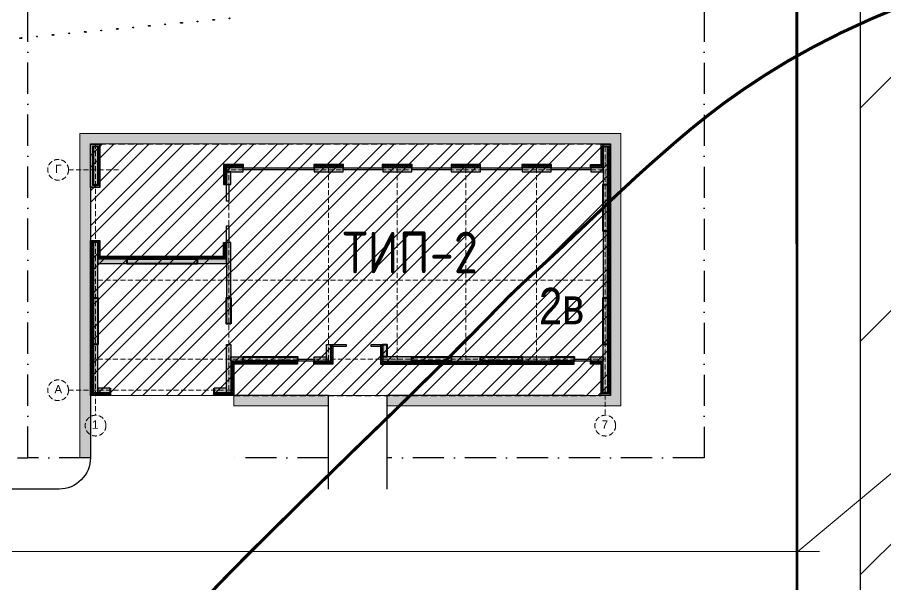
# Model space of a CAD drawing. Header units: millimetres. Extents: x 1353783 to 6492029790, y -7276956 to -512500.
# Drawn here: x 9990460 to 9998808, y -2834021 to -2828566 of the extents above; entities that cross this region are included whole.
import ezdxf
from ezdxf.enums import TextEntityAlignment as Align

# ---------------------------------------------------------------- set-up
doc = ezdxf.new("R2010")
doc.units = ezdxf.units.MM
for name, pattern in [('( Dashed )', [0.75, 0.5, -0.25]), ('482 Границы районов', [5, 3, -1, 0, -1]), ('ACAD_ISO10W100', [18, 12, -3, 0, -3]), ('CONTI', [0]), ('осевая', [50.8, 31.75, -6.35, 6.35, -6.35])]:
    doc.linetypes.add(name, pattern=pattern)
doc.layers.get('0').update_dxf_attribs({"lineweight": 5})
doc.layers.get('Defpoints').update_dxf_attribs({"color": 255})
for name, color, linetype, lineweight in [('!A-0', 7, 'Continuous', 0), ('!A-DIAFRAGM типовой', 142, 'Continuous', 0), ('7земля', 7, 'Continuous', 30), ('DIAFRAGM', 46, 'Continuous', 30), ('G-ANNO-SCHD', 231, 'Continuous', 9), ('Hatch', 254, 'Continuous', 5), ('INSULATION', 81, 'Continuous', 5), ('Room_name', 250, 'Continuous', 20), ('Room_number', 250, 'Continuous', 13), ('ГП-Граница учасика ИЖС', 3, 'Continuous', 5), ('ГП-Тратуар', 3, 'Continuous', 5), ('ГР.УЧ', 12, 'ограждение1', 40), ('оси', 231, 'осевая', 9)]:
    doc.layers.add(name, color=color, linetype=linetype, lineweight=lineweight)
doc.layers.add('AREA', color=1, linetype='Continuous', lineweight=15, plot=False)
for name, color, linetype in [('GOR_BUNKNOWN', 212, 'CONTI'), ('SIT_LРЕЛЬЕФ', 7, 'CONTI'), ('Заливка', 7, 'Continuous'), ('РЕЛЬЕФ', 7, 'CONTI')]:
    doc.layers.add(name, color=color, linetype=linetype)
doc.styles.add('GOST Common', font='', dxfattribs={"height": 3})
doc.styles.add('ISOCPEUR', font='', dxfattribs={"width": 0.85})
doc.styles.add('основной', font='Arial Narrow.ttf', dxfattribs={"height": 1.5})
doc.styles.get('GOST Common').set_extended_font_data('GOST Common')
doc.styles.get('ISOCPEUR').set_extended_font_data('ISOCPEUR')
doc.linetypes.add('ограждение1', pattern='A,6.35,-2.54,[133,ltypeshp.shx,S=2.54,R=0,X=-2.54,Y=0],-2.54,25.4', length=36.83)

# ---------------------------------------------------------------- blocks, each defined once
blk = doc.blocks.new('амвамвам')
at = {"lineweight": 30, "ltscale": 100, "true_color": 0x939598}
h = blk.add_hatch(color=252, dxfattribs=at)
h.dxf.hatch_style = 1
h.paths.add_polyline_path([(9923480, -3565392), (9923480, -3565892), (9918930, -3565892), (9918930, -3565392)], flags=17)
h.paths.add_polyline_path([(9926280, -3565392), (9926280, -3565892), (9937030, -3565892), (9937530, -3565892), (9937530, -3553292), (9937530, -3552792), (9912030, -3552792), (9911530, -3552792), (9911530, -3568392), (9912030, -3568392), (9912030, -3553292), (9937030, -3553292), (9937030, -3565392)])
at = {"color": 251, "lineweight": 15, "ltscale": 100, "true_color": 0x636466}
for points in [[(9926280, -3565392), (9926280, -3565892), (9937030, -3565892), (9937530, -3565892), (9937530, -3553292), (9937530, -3552792), (9912030, -3552792), (9911530, -3552792), (9911530, -3568392), (9912030, -3568392), (9912030, -3553292), (9937030, -3553292), (9937030, -3565392)], [(9923480, -3565392), (9923480, -3565892), (9918930, -3565892), (9918930, -3565392)]]:
    blk.add_lwpolyline(points, close=True, dxfattribs=at)
blk = doc.blocks.new('ТИП-2')
at = {"layer": '!A-DIAFRAGM типовой', "lineweight": 0, "ltscale": 100, "true_color": 0x000000}
h = blk.add_hatch(color=18, dxfattribs=at)
h.dxf.hatch_style = 1
h.paths.add_polyline_path([(10321114, -2871326), (10321314, -2871326), (10321314, -2869526), (10321114, -2869526)])
h = blk.add_hatch(color=18, dxfattribs=at)
h.dxf.hatch_style = 1
h.paths.add_polyline_path([(10345614, -2871326), (10345814, -2871326), (10345814, -2869526), (10345614, -2869526)])
h = blk.add_hatch(color=18, dxfattribs=at)
h.dxf.hatch_style = 1
h.paths.add_polyline_path([(10327514, -2870526), (10327514, -2870726), (10328314, -2870726), (10328314, -2870526)])
h = blk.add_hatch(color=18, dxfattribs=at)
h.dxf.hatch_style = 1
h.paths.add_polyline_path([(10331714, -2870526), (10331714, -2870726), (10333114, -2870726), (10333114, -2870526)])
h = blk.add_hatch(color=18, dxfattribs=at)
h.dxf.hatch_style = 1
h.paths.add_polyline_path([(10335014, -2870526), (10335014, -2870726), (10336414, -2870726), (10336414, -2870526)])
h = blk.add_hatch(color=18, dxfattribs=at)
h.dxf.hatch_style = 1
h.paths.add_polyline_path([(10338314, -2870526), (10338314, -2870726), (10339714, -2870726), (10339714, -2870526)])
h = blk.add_hatch(color=18, dxfattribs=at)
h.dxf.hatch_style = 1
h.paths.add_polyline_path([(10341714, -2870526), (10341714, -2870726), (10343114, -2870726), (10343114, -2870526)])
h = blk.add_hatch(color=18, dxfattribs=at)
h.dxf.hatch_style = 1
h.paths.add_polyline_path([(10345014, -2870526), (10345014, -2870726), (10345614, -2870726), (10345614, -2870526)])
h = blk.add_hatch(color=18, dxfattribs=at)
h.dxf.hatch_style = 1
h.paths.add_polyline_path([(10327514, -2871326), (10327714, -2871326), (10327714, -2870726), (10327514, -2870726)])
h = blk.add_hatch(color=18, dxfattribs=at)
h.dxf.hatch_style = 1
h.paths.add_polyline_path([(10345814, -2873576), (10345614, -2873576), (10345614, -2876776), (10345814, -2876776)])
h = blk.add_hatch(color=18, dxfattribs=at)
h.dxf.hatch_style = 1
h.paths.add_polyline_path([(10321114, -2876776), (10321314, -2876776), (10321314, -2874126), (10321114, -2874126)])
h = blk.add_hatch(color=18, dxfattribs=at)
h.dxf.hatch_style = 1
h.paths.add_polyline_path([(10327714, -2874126), (10327514, -2874126), (10327514, -2876776), (10327714, -2876776)])
h = blk.add_hatch(color=18, dxfattribs=at)
h.dxf.hatch_style = 1
h.paths.add_polyline_path([(10321314, -2874926), (10321314, -2875126), (10322714, -2875126), (10322714, -2874926)])
h = blk.add_hatch(color=18, dxfattribs=at)
h.dxf.hatch_style = 1
h.paths.add_polyline_path([(10326114, -2874926), (10326114, -2875126), (10327514, -2875126), (10327514, -2874926)])
h = blk.add_hatch(color=18, dxfattribs=at)
h.dxf.hatch_style = 1
h.paths.add_polyline_path([(10321114, -2881326), (10321314, -2881326), (10321314, -2879026), (10321114, -2879026)])
h = blk.add_hatch(color=18, dxfattribs=at)
h.dxf.hatch_style = 1
h.paths.add_polyline_path([(10327514, -2879026), (10327714, -2879026), (10327714, -2881326), (10327514, -2881326)])
h = blk.add_hatch(color=18, dxfattribs=at)
h.dxf.hatch_style = 1
h.paths.add_polyline_path([(10332314, -2879026), (10332514, -2879026), (10332514, -2879826), (10332314, -2879826)])
h = blk.add_hatch(color=18, dxfattribs=at)
h.dxf.hatch_style = 1
h.paths.add_polyline_path([(10345614, -2879026), (10345814, -2879026), (10345814, -2881326), (10345614, -2881326)])
h = blk.add_hatch(color=18, dxfattribs=at)
h.dxf.hatch_style = 1
h.paths.add_polyline_path([(10327714, -2879826), (10327714, -2879626), (10328314, -2879626), (10328314, -2879826)])
h = blk.add_hatch(color=18, dxfattribs=at)
h.dxf.hatch_style = 1
h.paths.add_polyline_path([(10331714, -2879826), (10331714, -2879626), (10332314, -2879626), (10332314, -2879826)])
h = blk.add_hatch(color=18, dxfattribs=at)
h.dxf.hatch_style = 1
h.paths.add_polyline_path([(10335014, -2879626), (10335014, -2879826), (10336414, -2879826), (10336414, -2879626)])
h = blk.add_hatch(color=18, dxfattribs=at)
h.dxf.hatch_style = 1
h.paths.add_polyline_path([(10338314, -2879626), (10338314, -2879826), (10339714, -2879826), (10339714, -2879626)])
h = blk.add_hatch(color=18, dxfattribs=at)
h.dxf.hatch_style = 1
h.paths.add_polyline_path([(10341714, -2879826), (10341714, -2879626), (10343114, -2879626), (10343114, -2879826)])
h = blk.add_hatch(color=18, dxfattribs=at)
h.dxf.hatch_style = 1
h.paths.add_polyline_path([(10345014, -2879826), (10345014, -2879626), (10345614, -2879626), (10345614, -2879826)])
h = blk.add_hatch(color=18, dxfattribs=at)
h.dxf.hatch_style = 1
h.paths.add_polyline_path([(10321314, -2881126), (10321314, -2881326), (10321914, -2881326), (10321914, -2881126)])
h = blk.add_hatch(color=18, dxfattribs=at)
h.dxf.hatch_style = 1
h.paths.add_polyline_path([(10326914, -2881126), (10326914, -2881326), (10327514, -2881326), (10327514, -2881126)])
at = {"layer": 'Hatch', "lineweight": 40, "ltscale": 0.5, "true_color": 0x000000}
for points in [[(10345814, -2873576), (10345614, -2873576), (10345614, -2871326), (10345814, -2871326)], [(10326114, -2875126), (10326114, -2874926), (10322714, -2874926), (10322714, -2875126)], [(10321314, -2879026), (10321114, -2879026), (10321114, -2876776), (10321314, -2876776)], [(10327714, -2878026), (10327514, -2878026), (10327514, -2876776), (10327714, -2876776)], [(10345814, -2879026), (10345614, -2879026), (10345614, -2876776), (10345814, -2876776)], [(10335214, -2879626), (10335014, -2879626), (10335014, -2879026), (10335214, -2879026)], [(10328314, -2879826), (10328314, -2879626), (10330914, -2879626), (10330914, -2879826)], [(10336414, -2879826), (10336414, -2879626), (10338314, -2879626), (10338314, -2879826)], [(10339714, -2879826), (10339714, -2879626), (10341714, -2879626), (10341714, -2879826)], [(10343114, -2879826), (10343114, -2879626), (10344214, -2879626), (10344214, -2879826)]]:
    blk.add_hatch(color=18, dxfattribs=at).paths.add_polyline_path(points)
at = {"layer": 'INSULATION', "ltscale": 0.5, "true_color": 0x000000}
h = blk.add_hatch(dxfattribs=at)
h.set_pattern_fill('ANSI37', color=18, scale=9.999998, angle=-90)
h.set_pattern_definition([(315, (10327382.395, -2869475.794), (22.45064, 22.45064), []), (45, (10327382.395, -2869475.794), (-22.45064, 22.45064), [])])
h.paths.add_polyline_path([(10321364, -2869476), (10321364, -2869526), (10321064, -2869526), (10321064, -2869476)])
h = blk.add_hatch(dxfattribs=at)
h.set_pattern_fill('ANSI37', color=18, scale=9.999998, angle=180)
h.set_pattern_definition([(225, (10321114.28, -2875843.91), (22.45064, -22.45064), []), (315, (10321114.28, -2875843.91), (22.45064, 22.45064), [])])
h.paths.add_polyline_path([(10321114, -2871326), (10321064, -2871326), (10321064, -2869526), (10321114, -2869526)])
h = blk.add_hatch(dxfattribs=at)
h.set_pattern_fill('ANSI37', color=18, scale=9.999998, angle=180)
h.set_pattern_definition([(225, (10321364.28, -2875843.91), (22.45064, -22.45064), []), (315, (10321364.28, -2875843.91), (22.45064, 22.45064), [])])
h.paths.add_polyline_path([(10321364, -2871326), (10321314, -2871326), (10321314, -2869526), (10321364, -2869526)])
h = blk.add_hatch(dxfattribs=at)
h.set_pattern_fill('ANSI37', color=18, scale=9.999998, angle=-90)
h.set_pattern_definition([(315, (10351882.395, -2869475.79), (22.45064, 22.45064), []), (45, (10351882.395, -2869475.79), (-22.45064, 22.45064), [])])
h.paths.add_polyline_path([(10345914, -2869476), (10345914, -2869526), (10345564, -2869526), (10345564, -2869476)])
h = blk.add_hatch(dxfattribs=at)
h.set_pattern_fill('ANSI37', color=18, scale=9.999998, angle=180)
h.set_pattern_definition([(225, (10345614.28, -2875843.904), (22.45064, -22.45064), []), (315, (10345614.28, -2875843.904), (22.45064, 22.45064), [])])
h.paths.add_polyline_path([(10345614, -2870426), (10345564, -2870426), (10345564, -2869526), (10345614, -2869526)])
h = blk.add_hatch(dxfattribs=at)
h.set_pattern_fill('ANSI37', color=18, scale=20)
h.set_pattern_definition([(45, (10345814.28, -2874889.555), (-44.9013, 44.9013), []), (135, (10345814.28, -2874889.555), (-44.9013, -44.9013), [])])
h.paths.add_polyline_path([(10345814, -2869526), (10345914, -2869526), (10345914, -2881326), (10345814, -2881326)])
h = blk.add_hatch(dxfattribs=at)
h.set_pattern_fill('ANSI37', color=18, scale=20)
h.set_pattern_definition([(45, (10327414.28, -2865889.52), (-44.9013, 44.9013), []), (135, (10327414.28, -2865889.52), (-44.9013, -44.9013), [])])
h.paths.add_polyline_path([(10327414, -2870426), (10327514, -2870426), (10327514, -2871326), (10327414, -2871326)])
h = blk.add_hatch(dxfattribs=at)
h.set_pattern_fill('ANSI37', color=18, scale=20, angle=-90)
h.set_pattern_definition([(315, (10332450.52, -2870425.794), (44.9013, 44.9013), []), (45, (10332450.52, -2870425.794), (-44.9013, 44.9013), [])])
h.paths.add_polyline_path([(10328314, -2870426), (10328314, -2870526), (10327514, -2870526), (10327514, -2870426)])
h = blk.add_hatch(dxfattribs=at)
h.set_pattern_fill('ANSI37', color=18, scale=20, angle=-90)
h.set_pattern_definition([(315, (10337250.52, -2870425.794), (44.9013, 44.9013), []), (45, (10337250.52, -2870425.794), (-44.9013, 44.9013), [])])
h.paths.add_polyline_path([(10333114, -2870426), (10333114, -2870526), (10331714, -2870526), (10331714, -2870426)])
h = blk.add_hatch(dxfattribs=at)
h.set_pattern_fill('ANSI37', color=18, scale=20, angle=-90)
h.set_pattern_definition([(315, (10340550.52, -2870425.794), (44.9013, 44.9013), []), (45, (10340550.52, -2870425.794), (-44.9013, 44.9013), [])])
h.paths.add_polyline_path([(10336414, -2870426), (10336414, -2870526), (10335014, -2870526), (10335014, -2870426)])
h = blk.add_hatch(dxfattribs=at)
h.set_pattern_fill('ANSI37', color=18, scale=20, angle=-90)
h.set_pattern_definition([(315, (10343850.52, -2870425.794), (44.9013, 44.9013), []), (45, (10343850.52, -2870425.794), (-44.9013, 44.9013), [])])
h.paths.add_polyline_path([(10339714, -2870426), (10339714, -2870526), (10338314, -2870526), (10338314, -2870426)])
h = blk.add_hatch(dxfattribs=at)
h.set_pattern_fill('ANSI37', color=18, scale=20, angle=-90)
h.set_pattern_definition([(315, (10347250.52, -2870425.794), (44.9013, 44.9013), []), (45, (10347250.52, -2870425.794), (-44.9013, 44.9013), [])])
h.paths.add_polyline_path([(10343114, -2870426), (10343114, -2870526), (10341714, -2870526), (10341714, -2870426)])
h = blk.add_hatch(dxfattribs=at)
h.set_pattern_fill('ANSI37', color=18, scale=20, angle=-90)
h.set_pattern_definition([(315, (10349750.52, -2870425.785), (44.9013, 44.9013), []), (45, (10349750.52, -2870425.785), (-44.9013, 44.9013), [])])
h.paths.add_polyline_path([(10345614, -2870426), (10345614, -2870526), (10345014, -2870526), (10345014, -2870426)])
h = blk.add_hatch(dxfattribs=at)
h.set_pattern_fill('ANSI37', color=18, scale=9.999998, angle=-90)
h.set_pattern_definition([(315, (10327382.395, -2871325.79), (22.45064, 22.45064), []), (45, (10327382.395, -2871325.79), (-22.45064, 22.45064), [])])
h.paths.add_polyline_path([(10321364, -2871326), (10321364, -2871376), (10321064, -2871376), (10321064, -2871326)])
h = blk.add_hatch(dxfattribs=at)
h.set_pattern_fill('ANSI37', color=18, scale=9.999998, angle=-90)
h.set_pattern_definition([(315, (10327382.394, -2874075.8), (22.45064, 22.45064), []), (45, (10327382.394, -2874075.8), (-22.45064, 22.45064), [])])
h.paths.add_polyline_path([(10321364, -2874076), (10321364, -2874126), (10321014, -2874126), (10321014, -2874076)])
h = blk.add_hatch(dxfattribs=at)
h.set_pattern_fill('ANSI37', color=18, scale=20)
h.set_pattern_definition([(45, (10321014.28, -2874889.534), (-44.9013, 44.9013), []), (135, (10321014.28, -2874889.534), (-44.9013, -44.9013), [])])
h.paths.add_polyline_path([(10321014, -2874126), (10321114, -2874126), (10321114, -2881326), (10321014, -2881326)])
h = blk.add_hatch(dxfattribs=at)
h.set_pattern_fill('ANSI37', color=18, scale=9.999998, angle=180)
h.set_pattern_definition([(225, (10321364.28, -2880543.94), (22.45064, -22.45064), []), (315, (10321364.28, -2880543.94), (22.45064, 22.45064), [])])
h.paths.add_polyline_path([(10321364, -2874826), (10321314, -2874826), (10321314, -2874126), (10321364, -2874126)])
h = blk.add_hatch(dxfattribs=at)
h.set_pattern_fill('ANSI37', color=18, scale=20)
h.set_pattern_definition([(45, (10327414.28, -2874689.525), (-44.901, 44.901), []), (135, (10327414.28, -2874689.525), (-44.901, -44.901), [])])
h.paths.add_polyline_path([(10327414, -2874126), (10327514, -2874126), (10327514, -2874926), (10327414, -2874926)])
h = blk.add_hatch(dxfattribs=at)
h.set_pattern_fill('ANSI37', color=18, scale=20, angle=-90)
h.set_pattern_definition([(315, (10330450.52, -2874825.824), (44.9013, 44.9013), []), (45, (10330450.52, -2874825.824), (-44.9013, 44.9013), [])])
h.paths.add_polyline_path([(10327414, -2874826), (10327414, -2874926), (10321314, -2874926), (10321314, -2874826)])
h = blk.add_hatch(dxfattribs=at)
h.set_pattern_fill('ANSI37', color=18, scale=20, angle=180)
h.set_pattern_definition([(225, (10332614.28, -2888962.033), (44.9013, -44.9013), []), (315, (10332614.28, -2888962.033), (44.9013, 44.9013), [])])
h.paths.add_polyline_path([(10332614, -2879926), (10332514, -2879926), (10332514, -2879026), (10332614, -2879026)])
h = blk.add_hatch(dxfattribs=at)
h.set_pattern_fill('ANSI37', color=18, scale=20, angle=180)
h.set_pattern_definition([(225, (10335014.28, -2888962.063), (44.9013, -44.9013), []), (315, (10335014.28, -2888962.063), (44.9013, 44.9013), [])])
h.paths.add_polyline_path([(10335014, -2879826), (10334914, -2879826), (10334914, -2879026), (10335014, -2879026)])
h = blk.add_hatch(dxfattribs=at)
h.set_pattern_fill('ANSI37', color=18, scale=20, angle=-90)
h.set_pattern_definition([(315, (10336350.53, -2879825.824), (44.9013, 44.9013), []), (45, (10336350.53, -2879825.824), (-44.9013, 44.9013), [])])
h.paths.add_polyline_path([(10330914, -2879826), (10330914, -2879926), (10327714, -2879926), (10327714, -2879826)])
h = blk.add_hatch(dxfattribs=at)
h.set_pattern_fill('ANSI37', color=18, scale=20, angle=-90)
h.set_pattern_definition([(315, (10337150.52, -2879825.794), (44.9013, 44.9013), []), (45, (10337150.52, -2879825.794), (-44.9013, 44.9013), [])])
h.paths.add_polyline_path([(10332514, -2879826), (10332514, -2879926), (10331714, -2879926), (10331714, -2879826)])
h = blk.add_hatch(dxfattribs=at)
h.set_pattern_fill('ANSI37', color=18, scale=20, angle=-90)
h.set_pattern_definition([(315, (10337150.52, -2879825.794), (44.9013, 44.9013), []), (45, (10337150.52, -2879825.794), (-44.9013, 44.9013), [])])
h.paths.add_polyline_path([(10332514, -2879826), (10332514, -2879926), (10331714, -2879926), (10331714, -2879826)])
h = blk.add_hatch(dxfattribs=at)
h.set_pattern_fill('ANSI37', color=18, scale=20, angle=-90)
h.set_pattern_definition([(315, (10348350.496, -2879825.824), (44.90128, 44.90128), []), (45, (10348350.496, -2879825.824), (-44.90128, 44.90128), [])])
h.paths.add_polyline_path([(10344214, -2879826), (10344214, -2879926), (10334914, -2879926), (10334914, -2879826)])
h = blk.add_hatch(dxfattribs=at)
h.set_pattern_fill('ANSI37', color=18, scale=20, angle=-90)
h.set_pattern_definition([(315, (10350550.473, -2879825.793), (44.9013, 44.9013), []), (45, (10350550.473, -2879825.793), (-44.9013, 44.9013), [])])
h.paths.add_polyline_path([(10345614, -2879826), (10345614, -2879926), (10345014, -2879926), (10345014, -2879826)])
h = blk.add_hatch(dxfattribs=at)
h.set_pattern_fill('ANSI37', color=18, scale=20)
h.set_pattern_definition([(45, (10327714.28, -2874989.564), (-44.9013, 44.9013), []), (135, (10327714.28, -2874989.564), (-44.9013, -44.9013), [])])
h.paths.add_polyline_path([(10327714, -2879926), (10327814, -2879926), (10327814, -2881426), (10327714, -2881426)])
h = blk.add_hatch(dxfattribs=at)
h.set_pattern_fill('ANSI37', color=18, scale=9.999998, angle=180)
h.set_pattern_definition([(225, (10345614.28, -2886243.908), (22.45064, -22.45064), []), (315, (10345614.28, -2886243.908), (22.45064, 22.45064), [])])
h.paths.add_polyline_path([(10345614, -2881326), (10345564, -2881326), (10345564, -2879926), (10345614, -2879926)])
h = blk.add_hatch(dxfattribs=at)
h.set_pattern_fill('ANSI37', color=18, scale=20, angle=-90)
h.set_pattern_definition([(315, (10324750.52, -2881326.08), (44.9013, 44.9013), []), (45, (10324750.52, -2881326.08), (-44.9013, 44.9013), [])])
h.paths.add_polyline_path([(10321914, -2881326), (10321914, -2881426), (10321014, -2881426), (10321014, -2881326)])
h = blk.add_hatch(dxfattribs=at)
h.set_pattern_fill('ANSI37', color=18, scale=20, angle=-90)
h.set_pattern_definition([(315, (10330750.52, -2881326.08), (44.9013, 44.9013), []), (45, (10330750.52, -2881326.08), (-44.9013, 44.9013), [])])
h.paths.add_polyline_path([(10327714, -2881326), (10327714, -2881426), (10326914, -2881426), (10326914, -2881326)])
h = blk.add_hatch(dxfattribs=at)
h.set_pattern_fill('ANSI37', color=18, scale=9.999998, angle=-90)
h.set_pattern_definition([(315, (10351882.395, -2881325.824), (22.45064, 22.45064), []), (45, (10351882.395, -2881325.824), (-22.45064, 22.45064), [])])
h.paths.add_polyline_path([(10345914, -2881326), (10345914, -2881376), (10345564, -2881376), (10345564, -2881326)])
at = {"color": 18, "linetype": 'ByBlock', "lineweight": 30, "true_color": 0x000000}
for points in [[(10328314, -2870526), (10331714, -2870526), (10331714, -2870626), (10328314, -2870626)], [(10333114, -2870526), (10335014, -2870526), (10335014, -2870626), (10333114, -2870626)], [(10336414, -2870526), (10338314, -2870526), (10338314, -2870626), (10336414, -2870626)], [(10339714, -2870526), (10341714, -2870526), (10341714, -2870626), (10339714, -2870626)], [(10343114, -2870526), (10345014, -2870526), (10345014, -2870626), (10343114, -2870626)], [(10327514, -2871326), (10327614, -2871326), (10327614, -2872126), (10327514, -2872126)], [(10327514, -2873326), (10327614, -2873326), (10327614, -2874126), (10327514, -2874126)], [(10332614, -2879026), (10333264, -2879026), (10333264, -2879126), (10332614, -2879126)], [(10334464, -2879026), (10334914, -2879026), (10334914, -2879126), (10334464, -2879126)], [(10330914, -2879726), (10331714, -2879726), (10331714, -2879826), (10330914, -2879826)], [(10344214, -2879726), (10345014, -2879726), (10345014, -2879826), (10344214, -2879826)]]:
    blk.add_lwpolyline(points, close=True, dxfattribs=at)
at = {"layer": '7земля', "color": 18, "lineweight": 30, "ltscale": 100, "true_color": 0x000000}
for p, q in [((10320964, -2869376), (10321414, -2869376)), ((10320964, -2871476), (10320964, -2869376)), ((10320974, -2869386), (10321404, -2869386)), ((10320974, -2871466), (10320974, -2869386)), ((10321404, -2869386), (10321404, -2871466)), ((10321414, -2869376), (10321414, -2871476)), ((10345514, -2870376), (10345514, -2869376)), ((10345514, -2869376), (10345964, -2869376)), ((10345524, -2870386), (10345524, -2869386)), ((10345524, -2869386), (10345954, -2869386)), ((10345954, -2869386), (10345954, -2881466)), ((10345964, -2869376), (10345964, -2881476)), ((10328324, -2870376), (10327364, -2870376)), ((10327364, -2870376), (10327364, -2871336)), ((10328314, -2870386), (10327374, -2870386)), ((10327374, -2870386), (10327374, -2871326)), ((10328314, -2870526), (10328314, -2870386)), ((10328324, -2870526), (10328324, -2870376)), ((10333124, -2870376), (10331704, -2870376)), ((10331704, -2870376), (10331704, -2870526)), ((10333114, -2870386), (10331714, -2870386)), ((10331714, -2870386), (10331714, -2870526)), ((10333114, -2870526), (10333114, -2870386)), ((10333124, -2870526), (10333124, -2870376)), ((10336434, -2870366), (10334994, -2870366)), ((10334994, -2870366), (10334994, -2870526)), ((10336424, -2870376), (10335004, -2870376)), ((10335004, -2870376), (10335004, -2870526)), ((10336424, -2870526), (10336424, -2870376)), ((10336434, -2870526), (10336434, -2870366)), ((10339724, -2870376), (10338304, -2870376)), ((10338304, -2870376), (10338304, -2870526)), ((10339714, -2870386), (10338314, -2870386)), ((10338314, -2870386), (10338314, -2870526)), ((10339714, -2870526), (10339714, -2870386)), ((10339724, -2870526), (10339724, -2870376)), ((10343124, -2870376), (10341704, -2870376)), ((10341704, -2870376), (10341704, -2870526)), ((10343114, -2870386), (10341714, -2870386)), ((10341714, -2870386), (10341714, -2870526)), ((10343114, -2870526), (10343114, -2870386)), ((10343124, -2870526), (10343124, -2870376)), ((10345004, -2870526), (10345004, -2870376)), ((10345004, -2870376), (10345514, -2870376)), ((10345014, -2870526), (10345014, -2870386)), ((10345014, -2870386), (10345524, -2870386)), ((10321414, -2871476), (10320964, -2871476)), ((10321404, -2871466), (10320974, -2871466)), ((10327364, -2871336), (10327514, -2871336)), ((10327374, -2871326), (10327514, -2871326)), ((10320964, -2881476), (10320964, -2874026)), ((10320964, -2874026), (10321414, -2874026)), ((10320974, -2881466), (10320974, -2874036)), ((10320974, -2874036), (10321404, -2874036)), ((10321404, -2874036), (10321404, -2874786)), ((10321414, -2874026), (10321414, -2874776)), ((10327364, -2874776), (10327364, -2874116)), ((10327364, -2874116), (10327514, -2874116)), ((10327374, -2874786), (10327374, -2874126)), ((10327374, -2874126), (10327514, -2874126)), ((10321404, -2874786), (10327374, -2874786)), ((10321414, -2874776), (10327364, -2874776)), ((10332614, -2879126), (10332614, -2879966)), ((10332624, -2879126), (10332624, -2879976)), ((10334904, -2879126), (10334904, -2879977)), ((10334914, -2879126), (10334914, -2879967)), ((10330914, -2879826), (10330914, -2879966)), ((10330924, -2879826), (10330924, -2879976)), ((10331704, -2879976), (10331704, -2879826)), ((10331714, -2879966), (10331714, -2879826)), ((10344214, -2879966), (10344214, -2879826)), ((10344224, -2879976), (10344224, -2879826)), ((10345004, -2879976), (10345004, -2879826)), ((10345014, -2879966), (10345014, -2879826)), ((10330914, -2879966), (10327854, -2879966)), ((10327854, -2879966), (10327854, -2881466)), ((10330924, -2879976), (10327864, -2879976)), ((10327864, -2879976), (10327864, -2881476)), ((10332624, -2879976), (10331704, -2879976)), ((10332614, -2879966), (10331714, -2879966)), ((10334904, -2879977), (10336614, -2879976)), ((10334914, -2879967), (10336614, -2879966)), ((10336614, -2879966), (10344214, -2879966)), ((10336614, -2879976), (10344224, -2879976)), ((10345514, -2879976), (10345004, -2879976)), ((10345524, -2879966), (10345014, -2879966)), ((10345514, -2881476), (10345514, -2879976)), ((10345524, -2881466), (10345524, -2879966)), ((10321914, -2881126), (10321914, -2881466)), ((10321924, -2881126), (10321924, -2881476)), ((10326904, -2881476), (10326904, -2881126)), ((10326914, -2881466), (10326914, -2881126)), ((10321924, -2881476), (10320964, -2881476)), ((10321914, -2881466), (10320974, -2881466)), ((10327864, -2881476), (10326904, -2881476)), ((10327854, -2881466), (10326914, -2881466)), ((10345964, -2881476), (10345514, -2881476)), ((10345954, -2881466), (10345524, -2881466))]:
    blk.add_line(p, q, dxfattribs=at)
at = {"layer": '7земля', "color": 18, "linetype": '( Dashed )', "lineweight": 30, "ltscale": 600, "true_color": 0x000000}
for p, q in [((10321414, -2869376), (10345514, -2869376)), ((10320964, -2871476), (10320964, -2874026)), ((10327864, -2881476), (10345514, -2881476))]:
    blk.add_line(p, q, dxfattribs=at)
at = {"layer": 'DIAFRAGM', "color": 18, "ltscale": 0.5, "true_color": 0x000000}
for points in [[(10321114, -2871326), (10321314, -2871326), (10321314, -2869526), (10321114, -2869526)], [(10345614, -2871326), (10345814, -2871326), (10345814, -2869526), (10345614, -2869526)], [(10327514, -2870526), (10327514, -2870726), (10328314, -2870726), (10328314, -2870526)], [(10331714, -2870526), (10331714, -2870726), (10333114, -2870726), (10333114, -2870526)], [(10335014, -2870526), (10335014, -2870726), (10336414, -2870726), (10336414, -2870526)], [(10338314, -2870526), (10338314, -2870726), (10339714, -2870726), (10339714, -2870526)], [(10341714, -2870526), (10341714, -2870726), (10343114, -2870726), (10343114, -2870526)], [(10345014, -2870526), (10345014, -2870726), (10345614, -2870726), (10345614, -2870526)], [(10327514, -2871326), (10327714, -2871326), (10327714, -2870726), (10327514, -2870726)], [(10345814, -2873576), (10345614, -2873576), (10345614, -2876776), (10345814, -2876776)], [(10321114, -2876776), (10321314, -2876776), (10321314, -2874126), (10321114, -2874126)], [(10327714, -2874126), (10327514, -2874126), (10327514, -2876776), (10327714, -2876776)], [(10321314, -2874926), (10321314, -2875126), (10322714, -2875126), (10322714, -2874926)], [(10326114, -2874926), (10326114, -2875126), (10327514, -2875126), (10327514, -2874926)], [(10321114, -2881326), (10321314, -2881326), (10321314, -2879026), (10321114, -2879026)], [(10327514, -2879026), (10327714, -2879026), (10327714, -2881326), (10327514, -2881326)], [(10332314, -2879026), (10332514, -2879026), (10332514, -2879826), (10332314, -2879826)], [(10345614, -2879026), (10345814, -2879026), (10345814, -2881326), (10345614, -2881326)], [(10327714, -2879826), (10327714, -2879626), (10328314, -2879626), (10328314, -2879826)], [(10331714, -2879826), (10331714, -2879626), (10332314, -2879626), (10332314, -2879826)], [(10335014, -2879626), (10335014, -2879826), (10336414, -2879826), (10336414, -2879626)], [(10338314, -2879626), (10338314, -2879826), (10339714, -2879826), (10339714, -2879626)], [(10341714, -2879826), (10341714, -2879626), (10343114, -2879626), (10343114, -2879826)], [(10345014, -2879826), (10345014, -2879626), (10345614, -2879626), (10345614, -2879826)], [(10321314, -2881126), (10321314, -2881326), (10321914, -2881326), (10321914, -2881126)], [(10326914, -2881126), (10326914, -2881326), (10327514, -2881326), (10327514, -2881126)]]:
    blk.add_lwpolyline(points, close=True, dxfattribs=at)
at = {"layer": 'Hatch', "color": 18, "lineweight": 40, "ltscale": 0.5, "true_color": 0x000000}
for points in [[(10345814, -2873576), (10345614, -2873576), (10345614, -2871326), (10345814, -2871326)], [(10326114, -2875126), (10326114, -2874926), (10322714, -2874926), (10322714, -2875126)], [(10321314, -2879026), (10321114, -2879026), (10321114, -2876776), (10321314, -2876776)], [(10327714, -2878026), (10327514, -2878026), (10327514, -2876776), (10327714, -2876776)], [(10345814, -2879026), (10345614, -2879026), (10345614, -2876776), (10345814, -2876776)], [(10335214, -2879626), (10335014, -2879626), (10335014, -2879026), (10335214, -2879026)], [(10328314, -2879826), (10328314, -2879626), (10330914, -2879626), (10330914, -2879826)], [(10336414, -2879826), (10336414, -2879626), (10338314, -2879626), (10338314, -2879826)], [(10339714, -2879826), (10339714, -2879626), (10341714, -2879626), (10341714, -2879826)], [(10343114, -2879826), (10343114, -2879626), (10344214, -2879626), (10344214, -2879826)]]:
    blk.add_lwpolyline(points, close=True, dxfattribs=at)
at = {"layer": 'INSULATION', "color": 18, "ltscale": 0.5, "true_color": 0x000000}
for points in [[(10321364, -2869476), (10321364, -2869526), (10321064, -2869526), (10321064, -2869476)], [(10321114, -2871326), (10321064, -2871326), (10321064, -2869526), (10321114, -2869526)], [(10321364, -2871326), (10321314, -2871326), (10321314, -2869526), (10321364, -2869526)], [(10345914, -2869476), (10345914, -2869526), (10345564, -2869526), (10345564, -2869476)], [(10345614, -2870426), (10345564, -2870426), (10345564, -2869526), (10345614, -2869526)], [(10345814, -2869526), (10345914, -2869526), (10345914, -2881326), (10345814, -2881326)], [(10327414, -2870426), (10327514, -2870426), (10327514, -2871326), (10327414, -2871326)], [(10328314, -2870426), (10328314, -2870526), (10327514, -2870526), (10327514, -2870426)], [(10333114, -2870426), (10333114, -2870526), (10331714, -2870526), (10331714, -2870426)], [(10336414, -2870426), (10336414, -2870526), (10335014, -2870526), (10335014, -2870426)], [(10339714, -2870426), (10339714, -2870526), (10338314, -2870526), (10338314, -2870426)], [(10343114, -2870426), (10343114, -2870526), (10341714, -2870526), (10341714, -2870426)], [(10345614, -2870426), (10345614, -2870526), (10345014, -2870526), (10345014, -2870426)], [(10321364, -2871326), (10321364, -2871376), (10321064, -2871376), (10321064, -2871326)], [(10321364, -2874076), (10321364, -2874126), (10321014, -2874126), (10321014, -2874076)], [(10321014, -2874126), (10321114, -2874126), (10321114, -2881326), (10321014, -2881326)], [(10321364, -2874826), (10321314, -2874826), (10321314, -2874126), (10321364, -2874126)], [(10327414, -2874126), (10327514, -2874126), (10327514, -2874926), (10327414, -2874926)], [(10327414, -2874826), (10327414, -2874926), (10321314, -2874926), (10321314, -2874826)], [(10332614, -2879926), (10332514, -2879926), (10332514, -2879026), (10332614, -2879026)], [(10335014, -2879826), (10334914, -2879826), (10334914, -2879026), (10335014, -2879026)], [(10330914, -2879826), (10330914, -2879926), (10327714, -2879926), (10327714, -2879826)], [(10332514, -2879826), (10332514, -2879926), (10331714, -2879926), (10331714, -2879826)], [(10332514, -2879826), (10332514, -2879926), (10331714, -2879926), (10331714, -2879826)], [(10344214, -2879826), (10344214, -2879926), (10334914, -2879926), (10334914, -2879826)], [(10345614, -2879826), (10345614, -2879926), (10345014, -2879926), (10345014, -2879826)], [(10327714, -2879926), (10327814, -2879926), (10327814, -2881426), (10327714, -2881426)], [(10345614, -2881326), (10345564, -2881326), (10345564, -2879926), (10345614, -2879926)], [(10321914, -2881326), (10321914, -2881426), (10321014, -2881426), (10321014, -2881326)], [(10327714, -2881326), (10327714, -2881426), (10326914, -2881426), (10326914, -2881326)], [(10345914, -2881326), (10345914, -2881376), (10345564, -2881376), (10345564, -2881326)]]:
    blk.add_lwpolyline(points, close=True, dxfattribs=at)
at = {"layer": 'оси', "color": 251, "linetype": 'ACAD_ISO10W100', "lineweight": 13, "ltscale": 20, "true_color": 0x636466}
for p, q in [((10321214, -2869376), (10321214, -2882426)), ((10345714, -2869526), (10345714, -2882426)), ((10319914, -2870626), (10322414, -2870626)), ((10327364, -2870626), (10345814, -2870626)), ((10327614, -2870526), (10327614, -2881476)), ((10332414, -2870526), (10332414, -2879976)), ((10335714, -2870526), (10335714, -2879976)), ((10339014, -2870526), (10339014, -2879976)), ((10342414, -2870526), (10342414, -2879976)), ((10320964, -2875926), (10345814, -2875926)), ((10320964, -2879726), (10345814, -2879726)), ((10319914, -2881226), (10327864, -2881226))]:
    blk.add_line(p, q, dxfattribs=at)
for centre in [(10319414, -2870626), (10319414, -2881226), (10321214, -2882926), (10345714, -2882926)]:
    blk.add_circle(centre, 500, dxfattribs=at)
at = {"layer": 'оси', "color": 251, "linetype": 'ACAD_ISO10W100', "lineweight": 13, "ltscale": 20, "true_color": 0x636466, "char_height": 400, "width": 158.4, "attachment_point": 2, "line_spacing_factor": 1.016949, "style": 'GOST Common'}
for s, insert in [('{\\fArial|b0|i0|c204|p34;Г}', (10319420, -2870380)), ('{\\fArial|b0|i0|c204|p34;А}', (10319420, -2880980)), ('{\\fArial|b0|i0|c204|p34;1}', (10321194, -2882680)), ('{\\fArial|b0|i0|c0|p34;7}', (10345694, -2882680))]:
    blk.add_mtext(s, dxfattribs=dict(at, insert=insert))
blk = doc.blocks.new('оо')
at = {"layer": 'GOR_BUNKNOWN', "color": 9, "true_color": 0xc7c8ca, "const_width": 0.15}
for points in [[(222881.873, -3431755.832), (222882.913, -3431755.272), (222884.093, -3431754.652), (222885.383, -3431753.992), (222886.753, -3431753.302), (222888.153, -3431752.592), (222889.573, -3431751.882), (222890.973, -3431751.182), (222892.313, -3431750.522), (222893.573, -3431749.892), (222894.703, -3431749.322), (222895.703, -3431748.822), (222896.553, -3431748.392), (222897.283, -3431748.012), (222897.913, -3431747.692), (222898.443, -3431747.412), (222898.903, -3431747.172), (222899.293, -3431746.962), (222899.643, -3431746.782), (222899.953, -3431746.612), (222900.253, -3431746.462), (222900.543, -3431746.322), (222900.833, -3431746.182), (222901.123, -3431746.042), (222901.423, -3431745.902), (222901.733, -3431745.762), (222902.043, -3431745.622), (222902.373, -3431745.472), (222902.723, -3431745.312), (222903.083, -3431745.142), (222903.473, -3431744.952), (222903.883, -3431744.752), (222904.323, -3431744.542), (222904.793, -3431744.312), (222905.293, -3431744.072), (222905.823, -3431743.812), (222906.403, -3431743.532), (222907.023, -3431743.242), (222907.683, -3431742.932), (222908.393, -3431742.612), (222909.153, -3431742.282), (222909.963, -3431741.932), (222910.833, -3431741.572), (222911.773, -3431741.212), (222912.783, -3431740.852), (222913.873, -3431740.512), (222915.053, -3431740.182), (222916.313, -3431739.872), (222917.673, -3431739.602), (222919.143, -3431739.362), (222920.713, -3431739.172)], [(222920.713, -3431739.172), (222922.543, -3431739.012), (222924.463, -3431738.912), (222926.433, -3431738.852), (222928.413, -3431738.822)]]:
    blk.add_lwpolyline(points, dxfattribs=at)
at = {"layer": 'SIT_LРЕЛЬЕФ', "color": 9, "true_color": 0xc7c8ca}
for centre in [(222881.503, -3431727.542), (222881.563, -3431727.552), (222882.293, -3431727.712), (222883.023, -3431727.872), (222883.083, -3431727.882), (222883.813, -3431728.042), (222884.543, -3431728.202), (222884.593, -3431728.222), (222885.323, -3431728.382), (222886.053, -3431728.542), (222886.103, -3431728.552), (222886.833, -3431728.712), (222887.573, -3431728.872), (222887.613, -3431728.882), (222888.343, -3431729.042), (222889.083, -3431729.202), (222889.133, -3431729.222), (222889.863, -3431729.382), (222890.603, -3431729.542), (222890.643, -3431729.552), (222891.373, -3431729.712)]:
    blk.add_circle(centre, 0.02, dxfattribs=at)
blk = doc.blocks.new('RM_AREA')
at = {"layer": 'Room_number', "color": 0, "linetype": 'ByBlock', "lineweight": -2, "style": 'ISOCPEUR', "width": 0.85}
blk.add_attdef('ROOM_NAME', text='', height=3, dxfattribs=at).set_placement((0, 5), align=Align.CENTER)
at = {"layer": 'Room_number', "linetype": 'ByBlock', "lineweight": -2, "style": 'ISOCPEUR', "width": 0.85}
blk.add_attdef('AREA', text='', height=3, dxfattribs=at).set_placement((0, 0), align=Align.CENTER)

msp = doc.modelspace()

# ---------------------------------------------------------------- hatches: boundary and pattern name
at = {"layer": 'ГП-Граница учасика ИЖС', "true_color": 0xffd1a3}
h = msp.add_hatch(dxfattribs=at)
h.set_pattern_fill('ANSI32', color=41, scale=25)
h.set_pattern_definition([(45, (329299.6, -0.005), (-168.379802, 168.379802), []), (45, (329411.85, -0.005), (-168.379802, 168.379802), [])])
h.paths.add_polyline_path([(9991165.4, -2829781.7), (9996163.3, -2829781.7), (9996162.4, -2832201.7), (9991164.5, -2832201.7)])
at = {"layer": 'Заливка', "lineweight": 13, "ltscale": 100}
h = msp.add_hatch(dxfattribs=at)
h.set_pattern_fill('ANSI31', color=5, scale=500)
h.set_pattern_definition([(45, (298297.6, 0), (-1122.53202, 1122.53202), [])])
edge = h.paths.add_edge_path()
edge.add_line((9993521.7, -2792997.2), (9997384.3, -2799850.2))
edge.add_arc((9991112, -2803385.5), 7200, 1.90921, 29.40719, ccw=False)
edge.add_line((9998308, -2803145.6), (9998562.4, -2810751.7))
edge.add_line((9998562.4, -2810751.7), (9998562.4, -2843655.4))
edge.add_arc((9991344.8, -2843654.6), 7217.6, 354.3683, 359.99312, ccw=False)
edge.add_line((9998527.5, -2844362.8), (9997354.7, -2855583.7))
edge.add_arc((9998546.4, -2855726.4), 1200.2, 173.17269, 265.28066)
edge.add_line((9998447.7, -2856922.5), (10009648, -2857846.4))
edge.add_arc((10009745.7, -2856650.3), 1200.1, 265.33163, 378.49619)
edge.add_line((10010883.8, -2856269.6), (10004063.5, -2835875.3))
edge.add_arc((10009188.6, -2833879.5), 5500, 181.10823, 201.2773, ccw=False)
edge.add_line((10003689.7, -2833985.8), (10002920.7, -2794236.1))
edge.add_arc((10001720.9, -2794259.3), 1200, 1.10823, 75.41439)
edge.add_line((10002023.1, -2793097.9), (10001343, -2792921))
edge.add_line((10001343, -2792921), (9994867.6, -2791246.2))
edge.add_arc((9994567.1, -2792408), 1200, 75.49921, 209.40719)

# ---------------------------------------------------------------- linework, layer by layer
at = {"layer": '!A-0', "color": 219, "lineweight": 30, "ltscale": 100, "true_color": 0x642165}
msp.add_lwpolyline([(9993521.7, -2792997.2), (9997384.3, -2799850.2, -0.120562), (9998308, -2803145.6), (9998562.4, -2810751.7), (9998562.4, -2843655.4, -0.024548), (9998527.5, -2844362.8), (9997354.7, -2855583.7, 0.425031), (9998447.7, -2856922.5), (10009648, -2857846.4, 0.538245), (10010883.8, -2856269.6), (10004063.5, -2835875.3, -0.088232), (10003689.7, -2833985.8), (10002920.7, -2794236.1, 0.336081), (10002023.1, -2793097.9), (10001343, -2792921), (9994867.6, -2791246.2, 0.661308)], format="xyb", close=True, dxfattribs=at)
at = {"layer": 'AREA', "color": 1}
msp.add_line((9997962.5, -2833701.4, -0.7), (9999111.5, -2832743.6, -2898929.8), dxfattribs=at)
at = {"layer": 'AREA', "color": 0}
for p, q in [((9997962.5, -2833911.5), (9997962.5, -2833491.4)), ((9998172.5, -2833701.4), (9997752.4, -2833701.4))]:
    msp.add_line(p, q, dxfattribs=at)
at = {"layer": 'Defpoints', "lineweight": 0, "ltscale": 100}
msp.add_lwpolyline([(9990886.7, -2789701.4), (9992999, -2793291.8), (9996861.6, -2800144.8, -0.120562), (9997708.3, -2803165.6), (9997962.4, -2810761.7), (9997962.4, -2843655.4, -0.024483), (9997930.6, -2844302.3), (9996758.4, -2855517.3), (9996556.6, -2857457.5, 0.20289)], format="xyb", dxfattribs=at)
msp.add_lwpolyline([(9958662.4, -2833701.4), (9997962.4, -2833701.4)], dxfattribs=at)
at = {"layer": 'ГП-Граница учасика ИЖС', "color": 94, "linetype": '482 Границы районов', "lineweight": 30, "ltscale": 100}
for points in [[(9989962.4, -2832801.7), (9990562.4, -2832801.7), (9990562.4, -2828501.7), (9984362.4, -2828501.7), (9984362.4, -2832801.7), (9987112.4, -2832801.7)], [(9991162.4, -2832801.7), (9990562.4, -2832801.7), (9990562.4, -2828501.7), (9997062.4, -2828501.7), (9997062.4, -2832801.7), (9994012.4, -2832801.7)], [(9993452.4, -2832801.7), (9992542.4, -2832801.7)]]:
    msp.add_lwpolyline(points, dxfattribs=at)
at = {"layer": 'ГП-Граница учасика ИЖС', "color": 41, "true_color": 0xffd1a3}
msp.add_lwpolyline([(9991165.4, -2829781.7), (9996163.3, -2829781.7), (9996162.4, -2832201.7), (9991164.5, -2832201.7)], close=True, dxfattribs=at)
at = {"layer": 'ГП-Граница учасика ИЖС', "color": 251, "lineweight": 30, "ltscale": 100}
msp.add_lwpolyline([(9991162.4, -2832201.7), (9991162.4, -2832801.7, -0.414214), (9990862.4, -2833101.7), (9990262.4, -2833101.7, -0.414214), (9989962.4, -2832801.7), (9989962.4, -2832201.7)], format="xyb", dxfattribs=at)
for points in [[(9993452.4, -2833101.7), (9993452.4, -2832201.7), (9992542.4, -2832201.7)], [(9995912.4, -2832201.7), (9994012.4, -2832201.7), (9994012.4, -2833101.7)]]:
    msp.add_lwpolyline(points, dxfattribs=at)
at = {"layer": 'ГР.УЧ', "lineweight": 50, "ltscale": 50}
msp.add_lwpolyline([(9996494.1, -2858056.4, -0.000073), (9997765.4, -2845883.1, -0.003019), (9997962.4, -2843896.8), (9997934.6, -2810081.4), (9997659.8, -2802556.7, 0.09197), (9997084.6, -2800684.7, 0.018978), (9996794, -2800133.6, -0.010053), (9995789.7, -2798243.1), (9989974.7, -2788087)], format="xyb", dxfattribs=at)

# ---------------------------------------------------------------- block references
at = {"color": 1, "lineweight": 30, "xscale": 0.1999999999999998, "yscale": 0.1999999999999998, "zscale": 0.1999999999999998, "rotation": 359.9999889757423}
msp.add_blockref('амвамвам', (8008756.4, -2119122.9), dxfattribs=at)
at = {"layer": 'ГП-Граница учасика ИЖС', "color": 5}
ref = msp.add_blockref('RM_AREA', (9994297.3, -2830856.3), dxfattribs=dict(at, xscale=12, yscale=12, zscale=12, rotation=9.31783028229428e-08))
ref.add_attrib('ROOM_NAME', 'ТИП-2', dxfattribs={"layer": 'Room_name', "color": 30, "linetype": 'ByBlock', "lineweight": -2, "height": 400, "rotation": 0, "style": 'ISOCPEUR', "width": 0.85}).set_placement((9994237.4, -2831026.5), align=Align.CENTER)
at = {"layer": 'ГП-Тратуар', "color": 3, "lineweight": 30, "xscale": 0.1999999999999999, "yscale": 0.1999999999999999, "zscale": 0.1999999999999999, "rotation": 359.9999938462217}
msp.add_blockref('ТИП-2', (7926969.6, -2255906.3), dxfattribs=at)
at = {"layer": 'РЕЛЬЕФ', "color": 240, "lineweight": 30, "true_color": 0xed1f24, "xscale": 200.0000000000001, "yscale": 200.0000000000001, "zscale": 200.0000000000001, "rotation": 17.80578495452471}
msp.add_blockref('оо', (-242329121, 637008728.1), dxfattribs=at)

# ---------------------------------------------------------------- texts
at = {"layer": 'G-ANNO-SCHD', "color": 0, "insert": (9995475.6, -2831167.5, 231991.4), "char_height": 350, "width": 1716168.186, "attachment_point": 1, "line_spacing_factor": 1.149209, "style": 'основной'}
msp.add_mtext('2в', dxfattribs=at)

doc.saveas('drawing.dxf')
